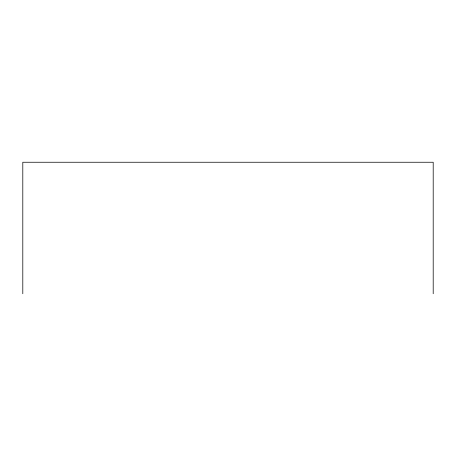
<?xml version="1.0" encoding="UTF-8"?>
<svg xmlns="http://www.w3.org/2000/svg" width="456" height="456" viewBox="0 0 456 456"><rect width="100%" height="100%" fill="white"/><g stroke="black" fill="none" stroke-linecap="round" stroke-linejoin="round"><path stroke-width="0.68" d="M433.2 293.75L433.2 162.25L22.8 162.25L22.8 293.75"/></g></svg>
